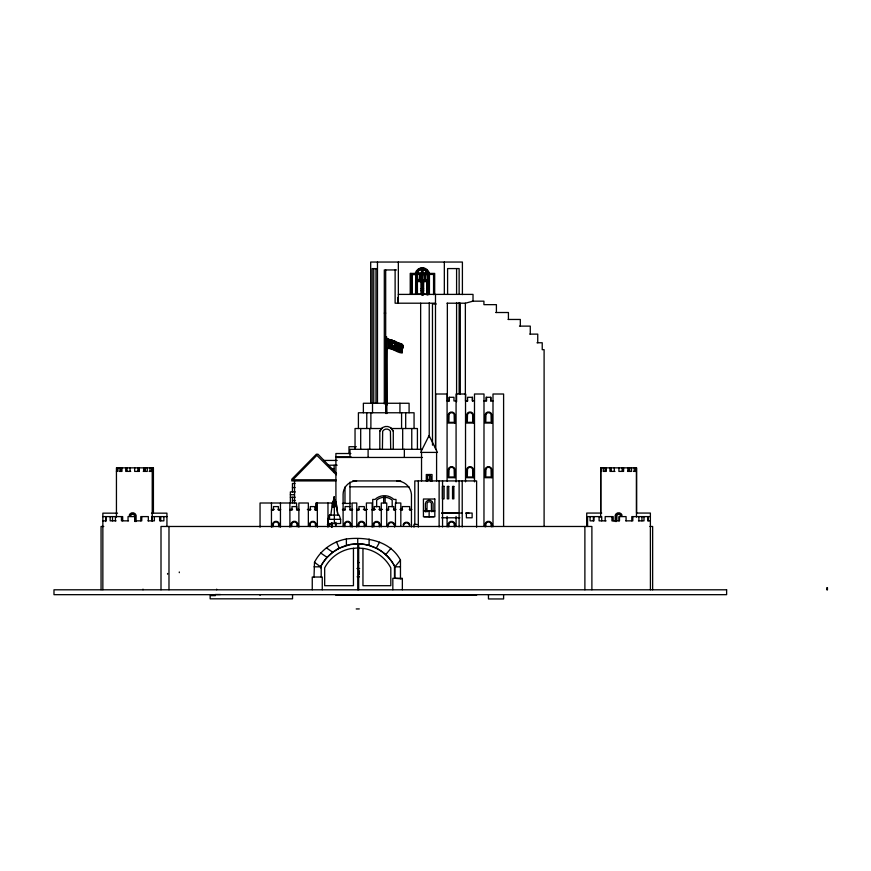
<?xml version="1.0" encoding="UTF-8"?>
<svg xmlns="http://www.w3.org/2000/svg" width="871" height="871" viewBox="0 0 871 871"><rect width="100%" height="100%" fill="white"/><g stroke="black" fill="none" stroke-linecap="round" stroke-linejoin="round"><path stroke-width="1.31" d="M316.14 509.35L316.14 503.003L336.228 503.003L337.915 515.088M385.755 413.507L386.103 338.188L386.92 413.507M386.876 405.178L387.355 338.786L402.108 344.165C404.667 346.756 400.791 350.109 402.239 353.005C396.828 352.777 392.865 348.062 387.355 348.422M398.014 302.041L397.938 297.381M389.555 344.97L388.64 339.037L388.793 348.422L389.555 344.97L402.38 349.293M402.62 348.552L394.705 345.809L395.064 341.018M314.017 577.027L314.496 562.296C320.615 549.982 332.994 541.446 346.386 538.975C366.364 536.612 390.132 540.717 400.464 560.118L400.464 578.747L402.358 578.747M330.817 515.088L332.482 503.003A2.744 2.395 -90 0 0 333.201 501.032L335.498 501.032A2.733 2.395 -90 0 0 336.228 503.003L336.228 507.031M390.578 343.076L390.023 342.564L390.709 343.109M389.805 342.314L389.958 342.314M392.266 343.686L393.061 343.435L392.418 343.631M390.807 344.176L390.959 344.11M388.477 524.843L388.651 524.244A2.765 2.765 0 0 1 393.746 524.244L393.921 524.843M403.785 525.115L403.97 524.516A2.765 2.765 0 0 1 409.054 524.516L409.228 525.115M392.952 342.042L393.18 342.074M328.149 523.515L328.149 519.334L329.597 515.088M391.798 342.357L391.743 342.379M416.893 273.57L417.307 272.351A6.032 5.923 -90 0 1 427.977 272.351L428.401 294.246M328.356 518.278L329.467 515.088L339.146 515.088L340.615 519.334L340.615 523.515L327.975 523.515M391.275 341.508L391.7 341.443M389.968 341.661L389.968 341.661M130.095 515.48L130.291 515.033A2.7 2.7 0 0 1 135.005 515.033L135.19 521.587M130.715 515.599L130.835 515.338A2.08 2.08 0 0 1 134.461 515.338L134.58 515.599M379.81 449.305L379.81 431.232L382.413 427.748M391.83 341.269L392.07 340.724L391.525 341.628M392.2 341.617L392.364 341.661M391.057 340.811L391.068 340.801M400.464 578.747L394.911 578.311L394.911 566.825A41.558 41.558 0 0 0 376.239 548.197L379.582 542.176M353.452 548.24L353.452 585.693L324.676 585.693L324.676 567.892L325.928 565.649A37.442 37.442 0 0 1 350.871 548.599L357.741 547.957L364.611 548.599A37.442 37.442 0 0 1 389.544 565.649L390.807 567.892L390.807 585.693L362.957 585.693L362.957 548.371M385.701 554.675L391.057 548.197M400.464 560.118L394.911 566.825A41.449 41.449 0 0 0 358.678 543.896L350.12 544.56L339.244 548.197A41.558 41.558 0 0 0 336.99 549.405M320.572 567.892L320.572 566.825A41.558 41.558 0 0 1 327.071 557.375L332.733 552.225L339.244 548.197L336.38 541.708M389.762 339.962L389.685 339.832M390.535 341.334L390.437 341.225M621.85 468.26L622.83 467.847L622.841 471.396M391.732 344.513L391.645 344.306M390.186 343.076L390.927 343.163L390.099 342.913M376.239 548.197L369.097 545.442A41.558 41.558 0 0 0 346.386 545.442C335.313 548.676 325.852 556.569 320.572 566.825L314.496 562.296M446.997 303.206L465.364 303.206L473.018 301.17L473.018 294.398L398.341 294.398M429.403 294.529L429.447 274.43M417.22 272.961L421.662 272.961L421.662 269.618L420.943 269.683A5.433 5.335 -90 0 0 417.329 272.612M468.87 512.975L466.333 513.063L466.421 517.788L472.126 517.788L472.126 513.063L465.615 513.063M459.115 513.063L441.793 513.226L459.115 513.248M376.326 268.616L372.157 268.616L372.157 403.055M422.598 269.596L422.849 272.971M396.479 269.945L384.307 269.945L384.307 403.992M422.598 272.971L427.073 272.612M416.512 273.57L428.401 273.57M424.308 274.158L424.645 279.591M425.875 274.256L425.538 279.591M429.327 274.43L433.682 274.43L433.682 294.529M416.643 274.474L428.401 274.474M415.685 274.626L411.95 274.626L411.95 294.333L415.685 294.333L415.685 274.626L415.565 294.333M416.871 279.591L428.151 279.591M416.501 280.658L422.054 280.658L422.054 294.997M428.151 280.691L422.598 280.691L422.598 294.997M423.458 281.616L427.106 281.616L427.106 294.071L423.458 294.071L423.513 281.616L423.458 294.997M421.738 288.704L421.041 288.704L421.738 288.932M422.849 288.704L423.535 288.704M422.87 288.932L423.535 288.932M421.738 290.468L421.118 290.74L421.738 290.74L421.662 288.704M422.87 290.468L423.535 290.468M422.849 290.74L423.535 290.74M472.224 301.17L483.917 301.17L483.917 304.654L496.405 304.654L496.405 312.515M435.489 303.206L395.118 303.206L395.118 269.945M436.273 303.99L432.462 303.99L432.495 445.201M495.741 312.515L508.424 312.515L508.424 319.461M384.307 313.125L385.679 313.125M508.12 319.461L520.325 319.461L520.325 326.124M519.486 326.124L530.276 326.124L530.276 334.126M529.818 334.126L537.745 334.126L537.745 342.76M536.971 342.76L542.23 342.76L542.23 349.674L544.103 349.674L544.103 526.03M472.485 400.878L472.452 397.296L467.575 397.296L467.575 400.965L465.528 400.965L465.582 394.008L456.077 394.008L456.077 481.859M465.528 400.878L467.64 400.878M474.488 400.878L472.398 400.965L472.398 397.296M485.996 400.878L486.051 397.296L490.874 397.296L490.906 400.878M456.077 400.965L453.954 400.965L453.987 397.296L449.131 397.296L449.077 400.965L447.084 400.965L449.349 400.878L449.349 397.296M483.971 400.965L486.573 400.965L486.573 397.296M492.997 400.965L490.656 400.965L490.656 397.296M381.531 428.521L355.041 428.521L355.041 449.305M391.569 428.521L417.416 428.521L417.416 449.305M356.337 446.714L348.988 446.714L348.988 453.519M422.468 449.305L349.99 449.305L349.99 457.319M350.85 453.519L335.901 453.519L335.923 506.16M335.901 456.894L351.122 456.894M335.923 457.46L422.468 457.46M323.892 460.432L337.186 460.432M327.801 465.212L337.175 465.212M600.674 517.08L600.674 467.847L636.57 467.847L636.57 513.041M331.47 468.609L334.148 468.609M116.442 471.396L117.15 471.396L117.15 467.847M130.715 471.396L125.729 471.396L125.729 467.847M143.28 471.396L147.264 471.396L147.264 467.847M149.148 471.396L151.717 471.396L151.717 467.847M152.708 471.396L153.416 471.396M600.674 471.396L601.491 471.396M614.948 471.396L609.961 471.396L609.961 467.847M627.512 471.396L631.497 471.396L631.497 467.847M633.38 471.396L635.961 471.396L635.961 467.847M335.923 479.79L292.896 479.79L316.859 455.348L336.271 474.804M426.975 479.79L429.381 479.79L429.381 474.521M335.923 480.923L291.774 480.923L291.774 479.213L316.38 454.216L317.991 454.216L336.533 473.443M352.635 480.923L400.736 480.923M295.062 483.492L292.449 483.492L292.449 491.919M349.99 486.813L409.043 486.813M292.449 487.564L295.084 487.564M295.323 491.919L290.37 491.919L290.37 502.611M290.37 494.728L294.442 494.728M334.018 496.971L334.399 499.845M290.37 497.254L295.204 497.254M333.473 499.845L334.943 499.845M292.46 500.509L295.182 500.509M342.412 503.427L350.719 503.427M349.968 506.584L345.09 506.584L345.09 510.166L343.098 510.166M271.458 509.426L274.104 509.426M278.067 509.426L280.712 509.426M289.88 509.426L292.591 509.426M299.254 509.426L296.554 509.426L296.597 503.003L260.048 503.003L260.048 527.195M307.343 509.426L310.914 509.426M315.346 509.426L317.305 509.426M342.412 509.426L345.112 509.426M349.968 509.426L352.668 509.426M356.685 509.426L359.353 509.426M363.37 509.426L367.388 509.426M372.157 509.426L375.347 509.426M378.994 509.426L382.511 509.426M386.321 509.426L388.673 509.426M393.463 509.426L396 509.426M399.974 509.426L402.62 509.426M409.239 509.426L411.885 509.426M271.458 510.166L273.516 510.166L273.45 506.584L278.372 506.584L278.372 510.166L280.451 510.166M289.88 510.166L291.992 510.166L291.992 506.584L296.75 506.584L296.75 510.166L298.873 510.166M308.312 510.166L310.305 510.166L310.305 506.584L315.346 506.584L315.346 510.166M317.305 510.166L315.193 510.166L315.193 506.584M352.091 510.166L349.968 510.166L349.99 482.142M356.762 510.166L358.95 510.166L358.95 506.584L364.318 506.584L364.318 510.166L366.397 510.166M372.157 510.166L374.236 510.166L374.236 506.584L379.56 506.584L379.56 510.166L381.28 510.166M386.735 510.166L388.531 510.166L388.531 506.584L393.834 506.584L393.834 510.166L395.456 510.166M400.823 510.166L402.304 510.166L402.304 506.584L409.675 506.584L409.675 510.166L411.45 510.166M423.426 510.918L434.825 510.918M117.541 513.161L102.854 513.161L102.854 589.798M151.5 513.161L166.938 513.161L166.938 526.476M441.793 513.063L462.218 513.063M601.719 513.063L586.727 513.063L586.727 526.476M636.657 513.063L650.376 513.063L650.419 589.798M102.854 516.601L122.669 516.601L122.669 520.847M151.5 516.601L166.938 516.601M650.419 516.601L631.802 516.601L631.802 520.847M441.717 517.788L459.921 517.788M328.149 519.334L340.615 519.334M102.854 520.847L105.924 520.847L105.924 516.601M116.061 520.847L110.171 520.847L110.171 516.601M128.549 520.847L121.461 520.847L121.461 516.601M148.016 520.847L154.374 520.847L154.374 516.601M606.085 520.847L599.106 520.847L599.106 516.601M625.781 520.847L632.814 520.847L632.814 516.601M638.432 520.847L643.996 520.847L643.996 516.601M650.419 520.847L647.904 520.847L647.904 516.601M327.333 524.418L332.493 524.418M417.133 524.407L413.997 524.407L413.997 527.118M327.975 526.215L329.554 526.215M103.769 526.476L101.058 526.476L101.058 589.798M649.918 526.476L652.64 526.476L652.64 589.798M357.807 562.622L359.222 562.622M314.017 566.825L321.203 566.825L321.203 577.027M400.464 566.825L394.487 566.825L394.487 578.311M356.99 568.502L359.669 568.502M357.143 576.809L359.473 576.809M220.374 594.512L215.311 594.512L215.311 595.633L210.151 595.633L210.151 598.823L292.536 598.823L292.536 594.947M476.611 595.318L335.923 595.318L335.923 594.675M423.448 269.672L422.718 269.596L422.718 272.971M403.044 346.07L398.874 345.395L394.628 343.37M402.935 346.691L399.234 346.092L394.748 343.914M402.903 345.406L399.092 344.742L394.792 342.651M388.989 347.965L402.054 352.428M389.13 347.279L401.901 351.644M402.87 347.366L394.607 344.491M402.75 347.997L394.639 345.166M401.89 350.915L389.283 346.625M389.424 345.841L402.043 350.12M402.631 344.753L394.977 341.802M389.62 344.197L394.705 345.809M326.451 547.913L332.733 552.225M320.572 552.911L327.071 557.375M391.395 342.651L390.763 342.445M386.408 338.253L387.105 338.786M390.687 427.748L393.289 431.232L393.289 449.305M393.583 341.595L393.692 341.726M391.166 342.826L391.221 342.934M621.208 515.48L621.023 515.033A2.7 2.7 0 0 0 616.309 515.033L616.113 521.587M620.511 515.621L620.402 515.371A1.992 1.992 0 0 0 616.918 515.371L616.82 520.706M390.437 343.479L390.491 343.61M428.02 273.57L427.596 272.351A6.032 5.923 90 0 0 422.261 268.932A6.032 5.923 -90 0 0 416.926 272.351M427.062 272.971L426.932 272.612A5.433 5.335 -90 0 0 423.317 269.672M335.498 503.003L335.466 501.032A2.733 2.33 -90 0 0 336.173 503.003L337.817 515.088M648.078 516.601L648.078 520.847M641.927 516.601L641.927 520.847M638.889 516.601L638.889 520.847M636.461 467.847L636.461 517.08M634.262 467.847L634.262 471.396M629.581 467.847L629.581 471.396M629.112 467.847L629.112 471.396M627.86 467.847L627.86 471.396M626.075 520.847L626.075 516.601L618.998 516.601L618.998 520.847M623.582 467.847L623.582 471.396L618.9 471.396L618.965 467.847M622.199 467.847L622.199 471.396M619.488 516.601L619.488 520.847L611.921 520.847L611.921 516.601M615.209 521.511L615.209 515.294A3.615 3.615 0 0 1 622.123 515.294M614.305 467.847L614.316 471.396M613.195 520.847L613.195 516.601L605.182 516.601L605.182 520.847M611.235 467.847L611.235 471.396M606.194 467.847L606.194 471.396L603.276 471.396L603.276 467.847M605.541 467.847L605.541 471.396M605.203 467.847L605.203 471.396M601.709 520.847L601.709 516.601L587.577 516.601L587.577 526.476M601.284 467.847L601.393 471.396M601.186 467.847L601.186 471.396M600.783 467.847L600.783 513.041M593.989 516.601L593.989 520.847L590.092 520.847L590.092 516.601M593.391 516.601L593.391 520.847M591.888 589.798L591.888 526.476L161.004 526.476L161.004 589.798M584.887 526.476L584.887 589.798M503.601 526.432L503.601 394.008L492.997 394.008L492.997 526.715M503.601 595.002L503.601 598.954L488.457 598.954L488.457 594.947M491.919 526.759L491.919 524.135A3.484 3.484 0 0 0 485.06 524.135L485.06 526.759M491.211 526.694L491.037 523.634A2.765 2.765 0 0 0 485.942 523.634L485.768 526.694M483.971 526.367L484.004 394.008L474.488 394.008L474.521 481.837M476.611 527.195L476.611 480.923L414.803 480.923L414.803 524.407M465.528 394.008L465.528 481.837M465.364 303.206L465.364 394.356M462.403 294.594L462.403 262.04L370.687 262.04L370.687 403.077M462.218 480.923L462.218 526.911M462.218 594.675L462.218 595.318M460.302 303.206L460.302 394.356M459.137 294.387L459.137 268.573L447.596 268.573L447.596 294.213M459.137 302.531L459.137 393.54M459.115 480.923L459.115 526.911M456.589 268.573L456.589 294.387M456.589 302.531L456.589 401.694M456.077 516.383L456.077 526.313M455.032 526.759L455.032 524.135A3.484 3.484 0 0 0 448.173 524.135L448.173 526.759M454.324 526.694L454.139 523.634A2.765 2.765 0 0 0 449.055 523.634L448.881 526.694M447.356 303.206L447.356 400.998M447.084 481.108L447.084 394.008L435.674 394.008L435.674 449.545M447.084 516.427L447.084 526.857M444.33 262.04L444.33 294.398M442.544 480.923L442.544 526.922M439.126 480.923L439.126 526.922M436.589 452.408L436.589 480.89M435.489 294.398L435.489 448.63M434.683 294.256L434.683 273.407L428.728 273.407A7.022 6.892 -90 0 0 428.216 271.915M433.878 516.743L424.231 516.743M433.562 274.43L433.562 294.529M433.072 511.723L433.072 503.634A3.865 3.865 0 0 0 425.386 503.634L425.386 511.919M432.038 481.075L432.038 474.521L426.3 474.521L426.3 481.075M431.504 511.767L431.374 503.242A2.286 2.286 0 0 0 427.084 503.242L426.953 511.919M430.786 481.358L430.786 476.404A1.698 1.698 0 0 0 427.432 476.404L427.432 481.358M429.229 302.879L429.229 437.057M429.131 510.918L429.131 516.743M428.151 274.474L428.009 294.997M427.715 274.474L427.715 279.591M427.443 274.474L427.443 279.591M427.051 281.616L427.051 294.997M425.266 279.591L425.266 274.256L424.917 279.591M422.74 274.474L422.74 279.591M422.74 280.691L422.74 294.997M422.468 274.474L422.468 279.591M422.261 268.932L422.261 273.57M422.01 270.097L422.01 273.57M422.054 274.474L422.054 279.591M421.858 274.474L421.858 279.591M421.912 280.658L421.912 294.997M421.531 269.618L421.531 272.961M421.531 452.408L421.531 480.89M420.649 303.206L420.649 449.915M420.236 279.591L420.236 274.049L419.876 279.591M419.604 279.591L419.604 274.115L419.245 279.591M418.309 480.923L418.309 527.097M417.067 274.474L417.067 279.591M416.871 274.474L416.893 294.246M414.063 428.521L414.063 412.767L358.406 412.767L358.406 428.521M412.07 274.626L412.07 294.333M411.765 428.521L411.765 449.305M411.45 526.955L411.45 494.423A14.774 14.774 0 0 0 396.73 480.923M410.872 273.407L410.872 294.256M410.23 294.256L410.23 273.407L415.924 273.407A7.022 6.892 -90 0 1 429.37 273.407M409.087 412.767L409.087 403.262L363.37 403.262L363.37 412.767M405.69 412.767L405.69 428.521M404.351 449.305L404.351 457.438M402.685 428.521L402.685 449.305M402.358 589.798L402.358 578.311L392.832 578.311L392.832 589.798M401.575 412.767L401.575 428.521M400.823 526.389L400.823 503.003L395.456 503.003L395.456 526.128M399.941 403.262L399.941 412.767M398.341 262.04L398.341 303.206M396 503.177L396 499.431L393.823 499.431A13.653 13.653 0 0 0 375.02 499.431L372.734 499.431L372.734 509.426M394.628 527.086L394.628 524.745A3.484 3.484 0 0 0 387.769 524.745L387.769 527.086M392.19 506.791L392.19 500.204L391.536 499.649A12.02 12.02 0 0 0 385.94 497.417L382.902 497.417A12.02 12.02 0 0 0 377.306 499.649L376.653 500.204L376.653 506.791M390.687 449.305L390.426 431.232A4.507 4.507 0 0 0 382.674 431.232L382.413 449.305M386.735 526.182L386.735 503.003L381.28 503.003L381.28 526.835M386.332 336.827L386.332 413.507M385.679 269.945L385.679 403.992M385.145 496.808L385.145 502.719M383.675 496.808L383.675 502.719M380.039 526.607L380.039 524.255A3.484 3.484 0 0 0 373.169 524.255L373.169 526.607M379.321 526.824L379.146 523.765A2.765 2.765 0 0 0 374.062 523.765L373.888 526.824M377.47 262.04L377.47 403.077M375.989 268.616L375.989 403.055M373.768 268.616L373.768 403.055M372.516 403.262L372.516 412.767M372.157 527.173L372.157 503.003L366.397 503.003L366.397 526.28M370.883 412.767L370.883 428.521M369.772 428.521L369.772 449.305M369.097 538.975L369.097 545.442M368.106 449.305L368.106 457.438M366.767 412.767L366.767 428.521M365.003 526.487L365.003 524.146A3.484 3.484 0 0 0 358.133 524.146L358.133 526.487M364.296 526.715L364.111 523.645A2.765 2.765 0 0 0 359.026 523.645L358.852 526.715M360.692 428.521L360.692 449.305M359.168 570.843L359.168 574.414M358.678 543.896L358.678 589.798M358.373 560.75L358.373 562.622M357.741 538.975L357.741 589.798M356.762 527.053L356.762 503.003L352.091 503.003L352.091 527.053M351.046 526.476L351.046 524.135A3.484 3.484 0 0 0 344.176 524.135L344.176 526.476M350.327 526.694L350.153 523.634A2.765 2.765 0 0 0 345.068 523.634L344.883 526.694M346.386 538.975L346.386 545.442M344.981 486.954L344.981 503.264M343.098 526.661L343.098 494.423A13.501 13.501 0 0 1 356.598 480.923M336.173 503.003L336.173 507.031M335.923 522.393L335.923 526.454M334.399 523.515L334.268 501.032L334.279 507.031M334.301 496.971L334.301 499.845M334.148 465.212L334.148 471.842M334.116 496.971L334.116 499.845M333.43 503.003L333.43 507.031M333.201 503.003L333.201 501.032A2.722 2.341 -90 0 1 332.482 503.003L332.482 507.031M332.221 522.894L332.221 527.151M331.59 522.546L331.59 527.151M329.467 515.088L329.597 518.278M329.554 524.146L329.554 526.454M327.975 503.003L327.975 527.173M322.259 589.798L322.259 577.027L312.254 577.027L312.254 589.798M317.305 503.003L317.371 527.173M316.238 503.003L316.238 510.166M316.26 526.476L316.26 524.135A3.484 3.484 0 0 0 309.401 524.135L309.401 526.476M315.552 526.694L315.378 523.634A2.765 2.765 0 0 0 310.283 523.634L310.109 526.694M308.345 526.226L308.345 503.003L298.873 503.003L298.873 527.195M297.828 526.476L297.828 524.135A3.484 3.484 0 0 0 290.958 524.135L290.958 526.476M297.12 526.694L296.935 523.634A2.765 2.765 0 0 0 291.85 523.634L291.676 526.694M294.54 480.923L294.54 503.525M292.46 497.254L292.46 502.763M289.88 503.003L289.901 527.173M280.451 503.003L280.451 527.195M279.406 526.759L279.406 524.135A3.484 3.484 0 0 0 272.547 524.135L272.547 526.759M278.698 526.694L278.524 523.634A2.765 2.765 0 0 0 273.429 523.634L273.254 526.694M271.458 503.003L271.458 527.195M260.048 594.675L260.048 595.318M216.694 589.155L216.694 589.798M179.295 571.964L179.295 572.661M168.985 526.476L168.985 589.798M167.58 573.477L167.58 574.207M163.868 516.601L163.868 520.847L159.622 520.847L159.622 516.601M160.721 516.601L160.721 520.847M153.416 513.041L153.416 467.847L116.442 467.847L116.442 517.08M152.904 467.847L152.904 471.396M152.229 467.847L152.229 521.108M152.077 516.601L152.077 520.847M150.03 467.847L150.03 471.396M148.331 520.847L148.331 516.601L140.786 516.601L140.786 520.847M145.348 467.847L145.348 471.396M144.88 467.847L144.88 471.396M143.617 467.847L143.617 471.396M142.996 589.155L142.996 589.798M141.755 516.601L141.755 520.847L134.667 520.847L134.667 516.601M139.349 467.847L139.349 471.396L134.667 471.396L134.667 467.847M138.598 467.847L138.587 471.396M137.956 467.847L137.956 471.396M136.105 521.511L136.105 515.294A3.615 3.615 0 0 0 129.191 515.294M134.896 520.847L134.896 516.601L128.037 516.601L128.037 520.847M130.073 467.847L130.084 471.396M127.003 467.847L127.003 471.396M121.962 467.847L121.962 471.396L119.033 471.396L119.033 467.847M121.309 467.847L121.309 471.396M120.971 467.847L120.971 471.396M116.954 467.847L116.954 471.396M115.418 516.601L115.418 520.847M112.501 516.601L112.501 520.847M105.729 516.601L105.729 521.544M403.077 525.017A3.484 3.484 0 0 1 409.936 525.017M334.268 522.818A16.32 16.32 0 0 1 335.923 524.734M379.81 431.232A7.12 7.12 0 0 1 393.289 431.232M356.217 608.96A38.912 5.302 -6.1 0 1 359.309 608.927M415.293 273.407A7.022 6.892 -90 0 1 425.004 268.638M426.311 269.477A7.022 6.892 -90 0 1 427.4 270.587M425.331 270.718A5.433 5.335 -90 0 1 426.18 271.578M385.733 337.251C386.332 339.81 387.769 335.618 385.733 337.251M393.616 344.393L393.616 344.393M392.015 343.773L392.222 344.317L392.015 343.773M390.056 343.707L390.077 343.718M449.055 414.346L448.881 422.337L454.324 422.337L454.139 414.346A2.765 2.765 0 0 0 449.055 414.346M449.055 468.99L448.881 476.981L454.324 476.981L454.139 468.99A2.765 2.765 0 0 0 449.055 468.99M467.498 414.346L467.324 422.337L472.768 422.337L472.583 414.346A2.765 2.765 0 0 0 467.498 414.346M467.498 468.99L467.324 476.981L472.768 476.981L472.583 468.99A2.765 2.765 0 0 0 467.498 468.99M485.953 414.346L485.778 422.337L491.222 422.337L491.048 414.346A2.765 2.765 0 0 0 485.953 414.346M485.942 468.99L485.768 476.981L491.211 476.981L491.037 468.99A2.765 2.765 0 0 0 485.942 468.99M391.199 343.512L391.406 344.056L391.199 343.512M393.779 342.325L393.779 342.325M393.518 342.401L393.67 343.032L393.518 342.401M390.883 341.65L391.079 342.205L390.905 341.639M389.544 341.029L389.544 341.029M392.538 340.311L392.679 340.942L392.538 340.311M394.215 340.833L394.345 341.454L394.215 340.833M390.774 339.984L390.774 339.984M391.7 340.06L391.841 340.681L391.7 340.06M392.897 340.997L392.995 341.639L392.897 340.997M390.36 340.213L390.448 340.844L390.36 340.213M429.065 435.565L420.639 452.408L437.482 452.408L429.065 435.565M420.998 281.594L417.372 281.594L417.427 294.06L420.998 294.06L420.943 281.594M455.032 423.045L448.173 423.045L448.173 414.846A3.484 3.484 0 0 1 455.032 414.846L455.032 423.045M473.476 423.045L466.606 423.045L466.606 414.846A3.484 3.484 0 0 1 473.476 414.846L473.476 423.045M491.919 423.045L485.071 423.045L485.06 414.846A3.484 3.484 0 0 1 491.93 414.846L491.919 423.045M455.032 477.689L448.173 477.689L448.173 469.491A3.484 3.484 0 0 1 455.032 469.491L455.032 477.689M473.476 477.689L466.606 477.689L466.606 469.491A3.484 3.484 0 0 1 473.476 469.491L473.476 477.689M491.919 477.689L485.06 477.689L485.06 469.491A3.484 3.484 0 0 1 491.919 469.491L491.919 477.689M427.77 479.213L427.563 480.574L427.77 479.213M444.09 486.345L442.381 486.345L442.381 498.843L444.09 498.843L444.09 486.345M448.75 486.41L447.259 486.41L447.259 498.843L448.75 498.843L448.75 486.41M453.856 486.421L452.539 486.421L452.539 498.843L453.856 498.843L453.856 486.421M434.825 499.018L423.426 499.018L423.426 516.743L434.825 516.743L434.825 499.018M426.202 508.947L425.886 511.364L426.202 508.947M827.45 587.762L826.764 587.762L827.308 589.515L826.753 589.798L827.45 589.798L827.45 587.762M726.621 589.798L53.98 589.798L53.98 594.675L726.621 594.675L726.621 589.798"/></g></svg>
